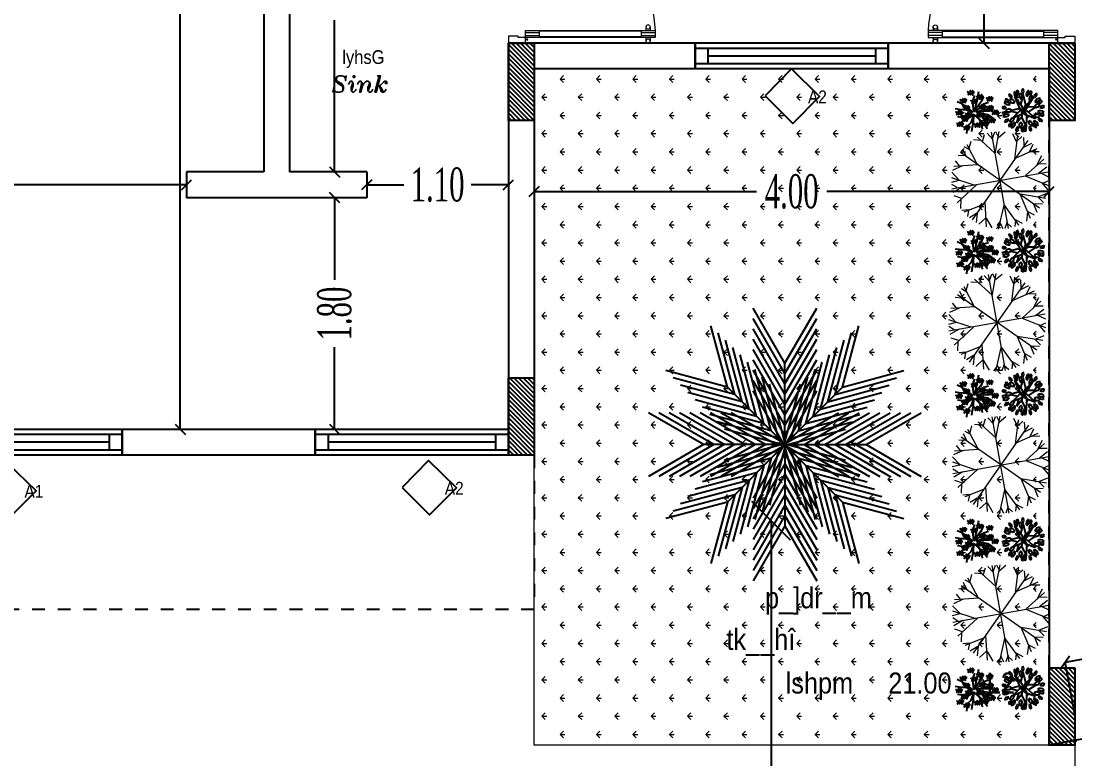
# Model space of a CAD drawing. Header units: metres. Extents: x -434 to 683, y -422 to -228.
# Drawn here: x 52.09 to 60.27, y -299.91 to -294.18 of the extents above; entities that cross this region are included whole.
import ezdxf
from ezdxf.enums import TextEntityAlignment as Align

# ---------------------------------------------------------------- set-up
doc = ezdxf.new("R2010")
doc.units = ezdxf.units.M
doc.header["$MEASUREMENT"] = 0
doc.header["$PDMODE"] = 34
doc.linetypes.add('DD', pattern=[0.2, 0.1, -0.1])
for name, color, linetype in [('Columns', 41, 'Continuous'), ('Dim-inside', 1, 'Continuous'), ('DOOR$WIN', 5, 'Continuous'), ('Hand Rail', 42, 'Continuous'), ('LAWN', 82, 'Continuous'), ('PLANTS', 3, 'Continuous'), ('TEXT', 4, 'Continuous'), ('Text Title', 3, 'Continuous'), ('TREE', 3, 'Continuous'), ('TXT', 1, 'Continuous'), ('Viod', 10, 'Continuous'), ('WALL', 7, 'Continuous')]:
    doc.layers.add(name, color=color, linetype=linetype)
for name, color, linetype, lineweight in [('Dimn Out', 6, 'Continuous', 9), ('door', 114, 'Continuous', 13), ('GREEN', 74, 'Continuous', 13), ('Windows', 5, 'Continuous', 15)]:
    doc.layers.add(name, color=color, linetype=linetype, lineweight=lineweight)
doc.styles.add('ATTR', font='trado.ttf', dxfattribs={"width": 0.8, "height": 0.22})
doc.styles.add('MUTLAQ - TEXT', font='ashraf.shx', dxfattribs={"height": 0.2})
doc.styles.add('NAMES', font='xarb.shx', dxfattribs={"width": 0.9, "height": 0.2})
doc.styles.add('Q', font='italict.shx', dxfattribs={"height": 0.18})
doc.styles.add('UTMAN', font='romantic.ttf', dxfattribs={"width": 0.6})
doc.dimstyles.new('kamal 1', dxfattribs={"dimscale": 0.8, "dimtxt": 0.33, "dimasz": 0.1, "dimexe": 0, "dimexo": 0, "dimgap": 0.09, "dimtad": 0, "dimzin": 0, "dimdsep": 46, "dimtxsty": 'UTMAN', "dimblk": 'OBLIQUE', "dimcen": 0.09, "dimclrd": 252, "dimclre": 8, "dimclrt": 7, "dimadec": 0, "dimazin": 0, "dimtfac": 1, "dimtix": 1, "dimtofl": 0, "dimtmove": 1, "dimatfit": 3, "dimldrblk": 'OBLIQUE', "dimfxl": 1, "dimtolj": 1, "dimtzin": 0, "dimlwd": -1, "dimarcsym": 0})
doc.dimstyles.new('SD-12.5', dxfattribs={"dimtxt": 0.125, "dimasz": 0.125, "dimexe": 0.075, "dimexo": 0.025, "dimgap": 0.01, "dimtad": 1, "dimdec": 3, "dimlfac": 4, "dimzin": 0, "dimdsep": 46, "dimtxsty": 'MUTLAQ - TEXT', "dimblk1": 'OBLIQUE', "dimblk2": 'OBLIQUE', "dimsah": 1, "dimcen": -0.125, "dimdle": 0.075, "dimclrd": 8, "dimclre": 8, "dimclrt": 1, "dimadec": 0, "dimazin": 0, "dimtfac": 1, "dimtdec": 3, "dimtofl": 0, "dimtmove": 2, "dimatfit": 3, "dimldrblk": 'OBLIQUE', "dimfxl": 1, "dimtolj": 1, "dimtzin": 0, "dimarcsym": 0})
doc.dimstyles.new('UTMAN 77', dxfattribs={"dimscale": 0.8, "dimtxt": 0.1, "dimasz": 0.1, "dimexe": 0, "dimexo": 0, "dimgap": 0.09, "dimtad": 0, "dimzin": 0, "dimdsep": 46, "dimtxsty": 'UTMAN', "dimblk": 'OBLIQUE', "dimcen": 0.09, "dimclrd": 252, "dimclre": 8, "dimclrt": 7, "dimadec": 0, "dimazin": 0, "dimtfac": 1, "dimtix": 1, "dimtofl": 0, "dimtmove": 1, "dimatfit": 3, "dimldrblk": 'OBLIQUE', "dimfxl": 0.18, "dimtolj": 1, "dimtzin": 0, "dimlwd": -1, "dimarcsym": 0})

# ---------------------------------------------------------------- blocks, each defined once
blk = doc.blocks.new('eeeqefgf')
at = {"layer": 'TREE', "linetype": 'Continuous', "lineweight": 0}
for p, q in [((1260.779, -83.663), (1260.705, -83.638)), ((1260.814, -83.852), (1260.769, -83.602)), ((1260.776, -83.651), (1260.828, -83.578)), ((1260.897, -83.614), (1260.85, -83.572)), ((1260.976, -83.736), (1260.875, -83.569)), ((1260.899, -83.612), (1260.926, -83.557)), ((1260.978, -83.633), (1260.949, -83.56)), ((1260.976, -83.766), (1261.13, -83.587)), ((1260.983, -83.639), (1261.028, -83.562)), ((1261.074, -83.649), (1261.058, -83.564)), ((1261.079, -83.654), (1261.18, -83.611)), ((1261.14, -83.853), (1261.236, -83.638)), ((1261.221, -83.672), (1261.218, -83.631)), ((1260.654, -83.785), (1260.608, -83.727)), ((1260.682, -83.719), (1260.623, -83.714)), ((1260.648, -83.68), (1261.286, -84.364)), ((1260.717, -83.752), (1260.677, -83.658)), ((1261.212, -83.696), (1261.266, -83.67)), ((1261.262, -83.745), (1261.283, -83.68)), ((1261.265, -83.736), (1261.326, -83.73)), ((1261.317, -83.804), (1261.346, -83.752)), ((1260.595, -83.915), (1260.547, -83.825)), ((1260.65, -83.789), (1260.552, -83.805)), ((1260.797, -83.837), (1260.584, -83.765)), ((1261.142, -83.856), (1261.369, -83.785)), ((1261.301, -83.808), (1261.384, -83.821)), ((1260.574, -83.9), (1260.516, -83.914)), ((1260.706, -84.012), (1260.534, -83.862)), ((1261.203, -84.03), (1261.416, -83.907)), ((1261.351, -83.942), (1261.429, -83.954)), ((1261.36, -83.939), (1261.405, -83.861)), ((1260.56, -84.007), (1260.503, -83.971)), ((1260.576, -84.008), (1260.503, -84.046)), ((1261.43, -84.038), (1260.504, -84.006)), ((1261.199, -84.034), (1261.419, -84.149)), ((1261.357, -84.036), (1261.427, -84.086)), ((1261.36, -84.035), (1261.433, -83.991)), ((1260.562, -84.081), (1260.501, -84.073)), ((1261.351, -84.113), (1261.427, -84.102)), ((1261.355, -84.114), (1261.403, -84.194)), ((1261.134, -84.199), (1261.368, -84.262)), ((1261.135, -84.204), (1261.18, -84.437)), ((1261.296, -84.244), (1261.387, -84.224)), ((1261.31, -84.246), (1261.342, -84.301)), ((1261.161, -84.35), (1261.143, -84.452)), ((1261.222, -84.298), (1261.248, -84.393)), ((1261.234, -84.311), (1261.318, -84.329)), ((1261.035, -84.417), (1261.099, -84.468)), ((1261.165, -84.371), (1261.225, -84.415))]:
    blk.add_line(p, q, dxfattribs=at)
at = {"layer": 'TREE', "color": 87, "linetype": 'Continuous', "lineweight": 0}
for p, q in [((1260.951, -84.485), (1260.983, -83.559)), ((1261.309, -83.703), (1260.625, -84.341)), ((1260.706, -84.012), (1260.51, -84.104)), ((1260.547, -84.09), (1260.521, -84.154)), ((1260.593, -84.218), (1260.533, -84.179)), ((1260.772, -84.201), (1260.545, -84.222)), ((1260.611, -84.216), (1260.585, -84.285)), ((1260.778, -84.195), (1260.68, -84.392)), ((1260.674, -84.293), (1260.598, -84.308)), ((1260.668, -84.299), (1260.648, -84.362)), ((1260.701, -84.347), (1260.656, -84.37)), ((1260.708, -84.341), (1260.728, -84.422)), ((1260.959, -84.267), (1260.843, -84.47)), ((1260.958, -84.279), (1261.07, -84.479)), ((1260.874, -84.411), (1260.799, -84.452)), ((1260.871, -84.42), (1260.883, -84.484)), ((1260.951, -84.43), (1260.903, -84.485)), ((1260.955, -84.406), (1260.997, -84.488)), ((1261.028, -84.409), (1261.012, -84.488))]:
    blk.add_line(p, q, dxfattribs=at)
at = {"layer": 'TREE', "linetype": 'Continuous', "lineweight": 0, "style": 'ATTR', "width": 0.8, "flags": 9}
blk.add_attdef('ESTCODE', (1260.967, -84.022), '', height=0.00546, rotation=222.9782, dxfattribs=at)
blk = doc.blocks.new('SHRB7')
at = {"color": 84}
for centre, radius, start, end in [((-0.387, 0.224), 0.0753, 2.8639, 98.5782), ((-0.312, 0.316), 0.0887, 191.7015, 269.7406), ((-0.18, 0.361), 0.108, 170.709, 259.1064), ((-0.327, 0.258), 0.127, 358.6571, 71.1583), ((-0.17, 0.399), 0.0681, 163.4613, 255.4329), ((-0.24, 0.359), 0.059, 333.3115, 85.5828), ((-0.068, 0.331), 0.0926, 160.5035, 255.3285), ((-0.166, 0.279), 0.0835, 333.2488, 82.5832), ((-0.028, 0.435), 0.0887, 151.7015, 229.7406), ((-0.145, 0.412), 0.0753, 322.8639, 58.5782), ((0.102, 0.384), 0.108, 130.709, 219.1064), ((-0.077, 0.4), 0.127, 318.6571, 31.1583), ((0.133, 0.407), 0.0681, 123.4613, 215.4329), ((0.168, 0.289), 0.0926, 120.5035, 215.3285), ((0.054, 0.421), 0.059, 293.3115, 45.5828), ((0.059, 0.312), 0.0835, 293.2488, 42.5832), ((0.265, 0.343), 0.0887, 111.7015, 189.7406), ((0.161, 0.401), 0.0753, 282.8639, 18.5782), ((0.333, 0.22), 0.108, 90.709, 179.1064), ((0.206, 0.348), 0.127, 278.6571, 351.1583), ((0.371, 0.218), 0.0681, 83.4613, 175.4329), ((0.32, 0.28), 0.059, 253.3115, 5.5828), ((-0.428, -0.011), 0.127, 38.6571, 111.1583), ((-0.381, 0.163), 0.108, 210.709, 299.1064), ((-0.426, 0.122), 0.059, 13.3115, 125.5828), ((-0.398, 0.197), 0.0681, 203.4613, 295.4329), ((-0.317, 0.108), 0.0835, 13.2488, 122.5832), ((-0.276, 0.211), 0.0926, 200.5035, 295.3285), ((0.322, 0.105), 0.0926, 80.5035, 175.3285), ((0.254, 0.193), 0.0835, 253.2488, 2.5832), ((0.404, -0.053), 0.108, 50.709, 139.1064), ((0.389, 0.126), 0.127, 238.6571, 311.1583), ((0.431, 0.084), 0.0887, 71.7015, 149.7406), ((0.389, 0.196), 0.0753, 242.8639, 338.5782), ((-0.452, -0.076), 0.0753, 42.8639, 138.5782), ((-0.453, 0.043), 0.0887, 231.7015, 309.7406), ((-0.416, -0.179), 0.059, 53.3115, 165.5828), ((-0.442, -0.103), 0.0681, 243.4613, 335.4329), ((-0.332, -0.282), 0.127, 78.6571, 151.1583), ((-0.407, -0.118), 0.108, 250.709, 339.1064), ((-0.324, -0.119), 0.0835, 53.2488, 162.5832), ((-0.358, -0.014), 0.0926, 240.5035, 335.3285), ((-0.182, -0.298), 0.0835, 93.2488, 202.5832), ((-0.276, -0.239), 0.0926, 280.5035, 15.3285), ((0.242, -0.235), 0.0835, 173.2488, 282.5832), ((0.167, -0.318), 0.0926, 0.5035, 95.3285), ((0.321, -0.134), 0.0926, 40.5035, 135.3285), ((0.326, -0.024), 0.0835, 213.2488, 322.5832), ((0.283, -0.308), 0.108, 10.709, 99.1064), ((0.386, -0.161), 0.127, 198.6571, 271.1583), ((0.392, -0.221), 0.0887, 31.7015, 109.7406), ((0.431, -0.108), 0.0753, 202.8639, 298.5782), ((0.432, -0.08), 0.0681, 43.4613, 135.4329), ((0.432, 0.001), 0.059, 213.3115, 325.5828), ((-0.386, -0.257), 0.0887, 271.7015, 349.7406), ((-0.308, -0.347), 0.0753, 82.8639, 178.5782), ((-0.214, -0.403), 0.059, 93.3115, 205.5828), ((-0.284, -0.362), 0.0681, 283.4613, 15.4329), ((-0.084, -0.427), 0.127, 118.6571, 191.1583), ((-0.247, -0.351), 0.108, 290.709, 19.1064), ((-0.024, -0.462), 0.0753, 122.8639, 218.5782), ((-0.142, -0.443), 0.0887, 311.7015, 29.7406), ((0.041, -0.344), 0.0835, 133.2488, 242.5832), ((-0.069, -0.359), 0.0926, 320.5035, 55.3285), ((0.084, -0.445), 0.059, 133.3115, 245.5828), ((0.004, -0.458), 0.0681, 323.4613, 55.4329), ((0.2, -0.38), 0.127, 158.6571, 231.1583), ((0.026, -0.426), 0.108, 330.709, 59.1064), ((0.268, -0.368), 0.0753, 162.8639, 258.5782), ((0.165, -0.429), 0.0887, 351.7015, 69.7406), ((0.287, -0.347), 0.0681, 3.4613, 95.4329), ((0.339, -0.286), 0.059, 173.3115, 285.5828)]:
    blk.add_arc(centre, radius, start, end, dxfattribs=at)
blk = doc.blocks.new('Pl-11')
at = {"color": 2}
for p, q in [((-0.36, 0.276), (-0.094, 0.031)), ((-0.083, 0.103), (-0.36, 0.276)), ((0.026, 0.147), (-0.103, 0.342)), ((-0.103, 0.342), (-0.101, 0.114)), ((0.2, 0.328), (-0.004, 0.096)), ((0.114, 0.104), (0.2, 0.328)), ((-0.16, 0.071), (-0.426, 0)), ((-0.118, 0.052), (-0.16, 0.071)), ((-0.094, 0.031), (0, 0)), ((-0.039, 0.046), (-0.089, 0.121)), ((-0.089, 0.121), (-0.061, 0.036)), ((-0.054, 0.085), (-0.072, 0.096)), ((-0.061, 0.036), (0, 0)), ((0, 0), (-0.054, 0.085)), ((0, 0), (-0.039, 0.046)), ((-0.004, 0.096), (0, 0)), ((0.018, 0.049), (0, 0)), ((0.029, 0.006), (0, 0)), ((0.168, 0.136), (0.018, 0.049)), ((0.023, 0.126), (0.026, 0.147)), ((0.051, -0.042), (0.029, 0.006)), ((0.03, 0.004), (0.051, 0.007)), ((0.051, 0.007), (0.168, 0.136)), ((0.418, 0.087), (0.142, 0.103)), ((0.171, -0.037), (0.418, 0.087)), ((-0.426, 0), (-0.172, -0.069)), ((-0.099, -0.01), (-0.364, -0.225)), ((-0.364, -0.225), (-0.053, -0.082)), ((0, 0), (-0.099, -0.01)), ((0, 0), (-0.053, -0.126)), ((-0.053, -0.082), (0, 0)), ((-0.053, -0.126), (0, -0.339)), ((0, 0), (-0.004, -0.083)), ((-0.004, -0.083), (0.179, -0.264)), ((0, 0), (0.001, -0.029)), ((0, -0.339), (0.05, -0.137)), ((0.001, -0.029), (0.051, -0.042)), ((0.137, -0.025), (0.035, -0.006)), ((0.078, -0.026), (0.038, -0.013)), ((0.179, -0.264), (0.078, -0.026)), ((0.113, -0.109), (0.311, -0.172)), ((0.311, -0.172), (0.137, -0.025)), ((0.146, -0.032), (0.171, -0.037))]:
    blk.add_line(p, q, dxfattribs=at)
at = {"xscale": 1.135497979571113, "yscale": 1.135497979571113, "zscale": 1.135497979571113}
blk.add_blockref('SHRB7', (0, 0.022), dxfattribs=at)
blk = doc.blocks.new('FG', base_point=(0.7, 1))
at = {"color": 101}
for centre, radius in [((0.584, 1.058), 0.00797), ((0.587, 0.923), 0.00938), ((0.605, 1.034), 0.0101), ((0.645, 1.203), 0.00787), ((0.655, 0.853), 0.0108), ((0.655, 0.883), 0.00997), ((0.67, 1.124), 0.0094), ((0.682, 1.162), 0.00888), ((0.684, 0.859), 0.0095), ((0.715, 1.134), 0.00888), ((0.738, 0.906), 0.0125), ((0.78, 1.053), 0.00938), ((0.786, 1.168), 0.00794), ((0.798, 0.917), 0.00956)]:
    blk.add_circle(centre, radius, dxfattribs=at)
at = {"color": 61}
blk.add_circle((0.659, 1.007), 0.0135, dxfattribs=at)
at = {"color": 130}
blk.add_circle((0.666, 0.976), 0.0135, dxfattribs=at)
at = {"color": 220}
blk.add_circle((0.676, 1.034), 0.0135, dxfattribs=at)
at = {"color": 2}
for centre, radius in [((0.7, 1), 0.025), ((0.707, 1.041), 0.0135)]:
    blk.add_circle(centre, radius, dxfattribs=at)
at = {"color": 41}
blk.add_circle((0.693, 0.959), 0.0135, dxfattribs=at)
at = {"color": 11}
blk.add_circle((0.724, 0.966), 0.0135, dxfattribs=at)
at = {"color": 33}
blk.add_circle((0.734, 1.024), 0.0135, dxfattribs=at)
at = {"color": 22}
blk.add_circle((0.741, 0.993), 0.0135, dxfattribs=at)
blk = doc.blocks.new('A$C6EF157F1')
for p, q in [((0.218, 0.459), (0.213, 0.506)), ((0.159, 0.416), (0.13, 0.485)), ((0.18, 0.408), (0.13, 0.438)), ((0.196, 0.365), (0.159, 0.416)), ((0.221, 0.356), (0.18, 0.408)), ((0.227, 0.374), (0.218, 0.459)), ((0.253, 0.303), (0.227, 0.374)), ((0.296, 0.358), (0.312, 0.423)), ((0.312, 0.423), (0.304, 0.48)), ((0.33, 0.365), (0.36, 0.426)), ((0.36, 0.426), (0.386, 0.459)), ((0.417, 0.365), (0.503, 0.374)), ((0.109, 0.295), (0.055, 0.275)), ((0.178, 0.265), (0.073, 0.239)), ((0.176, 0.295), (0.109, 0.295)), ((0.233, 0.275), (0.162, 0.23)), ((0.239, 0.289), (0.176, 0.295)), ((0.252, 0.278), (0.178, 0.265)), ((0.241, 0.261), (0.195, 0.216)), ((0.253, 0.295), (0.196, 0.365)), ((0.25, 0.259), (0.213, 0.154)), ((0.256, 0.303), (0.221, 0.356)), ((0.246, 0.254), (0.237, 0.171)), ((0.256, 0.254), (0.265, 0.191)), ((0.268, 0.253), (0.293, 0.162)), ((0.272, 0.284), (0.375, 0.324)), ((0.277, 0.298), (0.296, 0.358)), ((0.277, 0.259), (0.332, 0.226)), ((0.282, 0.29), (0.378, 0.297)), ((0.286, 0.294), (0.33, 0.365)), ((0.29, 0.276), (0.36, 0.192)), ((0.375, 0.324), (0.417, 0.365)), ((0.378, 0.297), (0.452, 0.312)), ((0.452, 0.312), (0.48, 0.314)), ((0.073, 0.239), (0.008, 0.227)), ((0.109, 0.188), (0.071, 0.17)), ((0.162, 0.23), (0.109, 0.188)), ((0.153, 0.17), (0.135, 0.115)), ((0.195, 0.221), (0.153, 0.17)), ((0.213, 0.154), (0.215, 0.075)), ((0.237, 0.171), (0.237, 0.103)), ((0.265, 0.191), (0.279, 0.126)), ((0.279, 0.126), (0.31, 0.078)), ((0.293, 0.162), (0.304, 0.104)), ((0.332, 0.226), (0.391, 0.197)), ((0.36, 0.192), (0.441, 0.126)), ((0.391, 0.197), (0.449, 0.191)), ((0.215, 0.075), (0.213, 0.058)), ((0.237, 0.103), (0.227, 0.062)), ((0.304, 0.104), (0.324, 0.05))]:
    blk.add_line(p, q)
at = {"xscale": 0.2, "yscale": 0.2, "zscale": 0.2}
for p in [(0.261, 0.455), (0.118, 0.406), (0.202, 0.369), (0.281, 0.344), (0.335, 0.386), (0.395, 0.444), (0.434, 0.365), (0.025, 0.318), (0.079, 0.209), (0.128, 0.278), (0.404, 0.237), (0.097, 0.096), (0.19, 0.182), (0.201, 0.092), (0.287, 0.195), (0.33, 0.141), (0.386, 0.145), (0.255, 0.032), (0.352, 0.069)]:
    blk.add_blockref('FG', p, dxfattribs=at)
blk = doc.blocks.new('door-1m-wall-15')
at = {"layer": 'door', "color": 211}
for p, q in [((-0.1147, 1.0031), (-0.0924, 1.0031)), ((-0.1142, 0.973), (-0.0924, 0.973)), ((-0.0362, 1.0031), (-0.0139, 1.0031)), ((-0.0362, 0.973), (-0.0139, 0.973)), ((-0.0851, 0.9379), (-0.0851, 0.2204)), ((-0.0451, 0.9379), (-0.0451, 0.2204)), ((-0.0401, 0.2204), (-0.0902, 0.2204)), ((-0.0751, 0.1202), (-0.0751, 0.2204)), ((-0.0551, 0.1202), (-0.0551, 0.2204))]:
    blk.add_line(p, q, dxfattribs=at)
at = {"layer": 'door'}
for p, q in [((-0.0902, 1.0381), (-0.0401, 1.0381)), ((-0.0902, 0.1202), (-0.0902, 1.0381)), ((-0.0751, 0.9379), (-0.0751, 1.0381)), ((-0.0551, 0.9379), (-0.0551, 1.0381)), ((-0.0401, 1.0381), (-0.0401, 0.1202)), ((-0.0902, 0.9379), (-0.0401, 0.9379)), ((-1.0017, 0.01), (-1.0017, 0.1202)), ((-1.0017, 0.1202), (-0.9616, 0.1202)), ((-0.9616, 0.1152), (-0.9616, 0.0701)), ((-0.0401, 0.1202), (-0.0902, 0.1202)), ((0, 0.1202), (-0.0401, 0.1202)), ((-0.0401, 0.1202), (-0.0401, 0.0701)), ((0, 0), (0, 0.1202)), ((-1.0017, 0), (-1.0017, 0.01)), ((-0.9516, 0), (-1.0017, 0)), ((-0.9616, 0.0701), (-0.9516, 0.0701)), ((-0.9516, 0.0701), (-0.9516, 0)), ((-0.0401, 0.0701), (-0.0501, 0.0701)), ((-0.0501, 0.0701), (-0.0501, 0)), ((-0.0501, 0), (0, 0))]:
    blk.add_line(p, q, dxfattribs=at)
at = {"layer": 'door', "extrusion": (0, 0, -1)}
for centre, major_axis, ratio, start_param, end_param in [((-0.0401, 0.1179), (-0.8575, 0.3376), 0.999989, -0.380468, 1.141397), ((-0.0264, 0.1325), (-0.00347, 0.00347), 1, 4.712389, 10.995574)]:
    blk.add_ellipse(centre, major_axis=major_axis, ratio=ratio, start_param=start_param, end_param=end_param, dxfattribs=at)
at = {"layer": 'door', "color": 211, "extrusion": (0, 0, -1)}
for centre, major_axis, start_param, end_param in [((-0.1147, 0.988), (0.0106, 0.0106), 3.141593, 9.424778), ((-0.0139, 0.988), (-0.0106, 0.0106), 4.712389, 10.995574)]:
    blk.add_ellipse(centre, major_axis=major_axis, ratio=1, start_param=start_param, end_param=end_param, dxfattribs=at)
blk = doc.blocks.new('_OBLIQUE')
at = {"color": 0, "linetype": 'ByBlock'}
blk.add_line((-0.5, -0.5), (0.5, 0.5), dxfattribs=at)
blk = doc.blocks.new('*D172')
at = {"layer": 'DEFPOINTS', "color": 0, "transparency": 16777216}
for p in [(69.1238, -297.9088), (60.1987, -299.1576), (60.2738, -299.5603)]:
    blk.add_point(p, dxfattribs=at)
at = {"layer": 'Dim-inside', "color": 252, "transparency": 16777216}
for p, q in [((69.0487, -297.5061), (64.8897, -298.2822)), ((60.1987, -299.1576), (64.3577, -298.3815))]:
    blk.add_line(p, q, dxfattribs=at)
at = {"layer": 'Dim-inside', "color": 8, "lineweight": -2, "transparency": 16777216}
for p, q in [((69.1238, -297.9088), (69.0487, -297.5061)), ((60.2738, -299.5603), (60.1987, -299.1576))]:
    blk.add_line(p, q, dxfattribs=at)
at = {"layer": 'Dim-inside', "color": 252, "transparency": 16777216, "xscale": 0.08000000000000002, "yscale": 0.08000000000000002, "zscale": 0.08000000000000002}
for p, rotation in [((69.0487, -297.5061), 10.57025614467541), ((60.1987, -299.1576), 190.5702561446754)]:
    blk.add_blockref('_OBLIQUE', p, dxfattribs=dict(at, rotation=rotation))
at = {"layer": 'Dim-inside', "color": 7, "transparency": 16777216, "insert": (64.6237, -298.3318), "char_height": 0.264, "attachment_point": 5, "rotation": 10.57026, "style": 'UTMAN'}
blk.add_mtext('\\A1;9.00', dxfattribs=at)
blk = doc.blocks.new('*D77')
at = {"layer": 'DEFPOINTS', "color": 0, "transparency": 16777216}
for p in [(59.5683, -289.5485), (59.5683, -294.3485), (59.5683, -294.3485)]:
    blk.add_point(p, dxfattribs=at)
at = {"layer": 'Dim-inside', "color": 252, "transparency": 16777216}
for p, q in [((59.5683, -289.5485), (59.5683, -291.6758)), ((59.5683, -294.3485), (59.5683, -292.2212))]:
    blk.add_line(p, q, dxfattribs=at)
at = {"layer": 'Dim-inside', "color": 252, "transparency": 16777216, "xscale": 0.08000000000000002, "yscale": 0.08000000000000002, "zscale": 0.08000000000000002}
for p, rotation in [((59.5683, -289.5485), 90), ((59.5683, -294.3485), 270)]:
    blk.add_blockref('_OBLIQUE', p, dxfattribs=dict(at, rotation=rotation))
at = {"layer": 'Dim-inside', "color": 7, "transparency": 16777216, "insert": (59.5683, -291.9485), "char_height": 0.264, "attachment_point": 5, "rotation": 90, "style": 'UTMAN'}
blk.add_mtext('\\A1;4.80', dxfattribs=at)
blk = doc.blocks.new('*D81')
at = {"layer": 'DEFPOINTS', "color": 0, "transparency": 16777216}
for p in [(54.5238, -292.4485), (54.5238, -295.3485), (54.5238, -295.3485)]:
    blk.add_point(p, dxfattribs=at)
at = {"layer": 'Dim-inside', "color": 252, "transparency": 16777216}
for p, q in [((54.5238, -292.4485), (54.5238, -293.6278)), ((54.5238, -295.3485), (54.5238, -294.1692))]:
    blk.add_line(p, q, dxfattribs=at)
at = {"layer": 'Dim-inside', "color": 252, "transparency": 16777216, "xscale": 0.08000000000000002, "yscale": 0.08000000000000002, "zscale": 0.08000000000000002}
for p, rotation in [((54.5238, -292.4485), 90), ((54.5238, -295.3485), 270)]:
    blk.add_blockref('_OBLIQUE', p, dxfattribs=dict(at, rotation=rotation))
at = {"layer": 'Dim-inside', "color": 7, "transparency": 16777216, "insert": (54.5238, -293.8985), "char_height": 0.264, "attachment_point": 5, "rotation": 90, "style": 'UTMAN'}
blk.add_mtext('\\A1;2.90', dxfattribs=at)
blk = doc.blocks.new('*D35')
at = {"layer": 'DEFPOINTS', "color": 0, "transparency": 16777216}
for p in [(54.5238, -295.5485), (54.5238, -297.3485), (54.5238, -297.3485)]:
    blk.add_point(p, dxfattribs=at)
at = {"layer": 'Dim-inside', "color": 252, "transparency": 16777216}
for p, q in [((54.5238, -295.5485), (54.5238, -296.1873)), ((54.5238, -297.3485), (54.5238, -296.7097))]:
    blk.add_line(p, q, dxfattribs=at)
at = {"layer": 'Dim-inside', "color": 252, "transparency": 16777216, "xscale": 0.08000000000000002, "yscale": 0.08000000000000002, "zscale": 0.08000000000000002}
for p, rotation in [((54.5238, -295.5485), 90), ((54.5238, -297.3485), 270)]:
    blk.add_blockref('_OBLIQUE', p, dxfattribs=dict(at, rotation=rotation))
at = {"layer": 'Dim-inside', "color": 7, "transparency": 16777216, "insert": (54.5238, -296.4485), "char_height": 0.264, "attachment_point": 5, "rotation": 90, "style": 'UTMAN'}
blk.add_mtext('\\A1;1.80', dxfattribs=at)
blk = doc.blocks.new('*D82')
at = {"layer": 'DEFPOINTS', "color": 0, "transparency": 16777216}
for p in [(54.7738, -295.4485), (55.8738, -295.4485), (55.8738, -295.4485)]:
    blk.add_point(p, dxfattribs=at)
at = {"layer": 'Dim-inside', "color": 252, "transparency": 16777216}
for p, q in [((54.7738, -295.4485), (55.0626, -295.4485)), ((55.8738, -295.4485), (55.585, -295.4485))]:
    blk.add_line(p, q, dxfattribs=at)
at = {"layer": 'Dim-inside', "color": 252, "transparency": 16777216, "xscale": 0.08000000000000002, "yscale": 0.08000000000000002, "zscale": 0.08000000000000002, "rotation": 180}
blk.add_blockref('_OBLIQUE', (54.7738, -295.4485), dxfattribs=at)
at = {"layer": 'Dim-inside', "color": 252, "transparency": 16777216, "xscale": 0.08000000000000002, "yscale": 0.08000000000000002, "zscale": 0.08000000000000002}
blk.add_blockref('_OBLIQUE', (55.8738, -295.4485), dxfattribs=at)
at = {"layer": 'Dim-inside', "color": 7, "transparency": 16777216, "insert": (55.3238, -295.4485), "char_height": 0.264, "attachment_point": 5, "style": 'UTMAN'}
blk.add_mtext('\\A1;1.10', dxfattribs=at)
blk = doc.blocks.new('*D36')
at = {"layer": 'DEFPOINTS', "color": 0, "transparency": 16777216}
for p in [(53.3526, -289.0795), (53.3254, -297.3485), (53.7527, -297.3485)]:
    blk.add_point(p, dxfattribs=at)
at = {"layer": 'Dim-inside', "color": 8, "lineweight": -2, "transparency": 16777216}
for p, q in [((53.3526, -289.0795), (53.3254, -289.0795)), ((53.7527, -297.3485), (53.3254, -297.3485))]:
    blk.add_line(p, q, dxfattribs=at)
at = {"layer": 'Dim-inside', "color": 252, "transparency": 16777216}
for p, q in [((53.3254, -289.0795), (53.3254, -292.9491)), ((53.3254, -297.3485), (53.3254, -293.4788))]:
    blk.add_line(p, q, dxfattribs=at)
at = {"layer": 'Dim-inside', "color": 252, "transparency": 16777216, "xscale": 0.08000000000000002, "yscale": 0.08000000000000002, "zscale": 0.08000000000000002}
for p, rotation in [((53.3254, -289.0795), 90), ((53.3254, -297.3485), 270)]:
    blk.add_blockref('_OBLIQUE', p, dxfattribs=dict(at, rotation=rotation))
at = {"layer": 'Dim-inside', "color": 7, "transparency": 16777216, "insert": (53.3254, -293.214), "char_height": 0.264, "attachment_point": 5, "rotation": 90, "style": 'UTMAN'}
blk.add_mtext('\\A1;8.27', dxfattribs=at)
blk = doc.blocks.new('*D85')
at = {"layer": 'DEFPOINTS', "color": 0, "transparency": 16777216}
for p in [(49.5738, -295.4485), (49.5738, -295.4485), (53.3738, -295.4485)]:
    blk.add_point(p, dxfattribs=at)
at = {"layer": 'Dim-inside', "color": 252, "transparency": 16777216}
for p, q in [((49.5738, -295.4485), (51.2049, -295.4485)), ((53.3738, -295.4485), (51.7428, -295.4485))]:
    blk.add_line(p, q, dxfattribs=at)
at = {"layer": 'Dim-inside', "color": 252, "transparency": 16777216, "xscale": 0.08000000000000002, "yscale": 0.08000000000000002, "zscale": 0.08000000000000002, "rotation": 180}
blk.add_blockref('_OBLIQUE', (49.5738, -295.4485), dxfattribs=at)
at = {"layer": 'Dim-inside', "color": 252, "transparency": 16777216, "xscale": 0.08000000000000002, "yscale": 0.08000000000000002, "zscale": 0.08000000000000002}
blk.add_blockref('_OBLIQUE', (53.3738, -295.4485), dxfattribs=at)
at = {"layer": 'Dim-inside', "color": 7, "transparency": 16777216, "insert": (51.4738, -295.4485), "char_height": 0.264, "attachment_point": 5, "style": 'UTMAN'}
blk.add_mtext('\\A1;3.80', dxfattribs=at)
blk = doc.blocks.new('*D44')
at = {"layer": 'DEFPOINTS', "color": 0, "ltscale": 50, "transparency": 16777216}
for p in [(60.2738, -299.7637), (60.2738, -301.7942), (60.2822, -301.7942)]:
    blk.add_point(p, dxfattribs=at)
at = {"layer": 'Dimn Out', "color": 252, "ltscale": 50, "transparency": 16777216}
for p, q in [((60.2738, -299.7637), (60.2738, -300.4137)), ((60.2738, -301.7942), (60.2738, -301.1442))]:
    blk.add_line(p, q, dxfattribs=at)
at = {"layer": 'Dimn Out', "color": 8, "lineweight": -2, "ltscale": 50, "transparency": 16777216}
blk.add_line((60.2822, -301.7942), (60.2738, -301.7942), dxfattribs=at)
at = {"layer": 'Dimn Out', "color": 252, "ltscale": 50, "transparency": 16777216, "xscale": 0.024, "yscale": 0.024, "zscale": 0.024}
for p, rotation in [((60.2738, -299.7637), 90), ((60.2738, -301.7942), 270)]:
    blk.add_blockref('_OBLIQUE', p, dxfattribs=dict(at, rotation=rotation))
at = {"layer": 'Dimn Out', "color": 7, "ltscale": 50, "transparency": 16777216, "insert": (60.2738, -300.7789), "char_height": 0.4, "attachment_point": 5, "rotation": 90, "style": 'UTMAN'}
blk.add_mtext('\\A1;2.03', dxfattribs=at)
blk = doc.blocks.new('*D37')
at = {"layer": 'DEFPOINTS', "color": 0, "transparency": 16777216}
for p in [(56.0738, -295.5008), (60.0738, -295.5008), (60.0738, -295.5012)]:
    blk.add_point(p, dxfattribs=at)
at = {"layer": 'Dim-inside', "color": 8, "lineweight": -2, "transparency": 16777216}
for p, q in [((56.0738, -295.5008), (56.0738, -295.5012)), ((60.0738, -295.5008), (60.0738, -295.5012))]:
    blk.add_line(p, q, dxfattribs=at)
at = {"layer": 'Dim-inside', "color": 252, "transparency": 16777216}
for p, q in [((56.0738, -295.5012), (57.8011, -295.5012)), ((60.0738, -295.5012), (58.3465, -295.5012))]:
    blk.add_line(p, q, dxfattribs=at)
at = {"layer": 'Dim-inside', "color": 252, "transparency": 16777216, "xscale": 0.08000000000000002, "yscale": 0.08000000000000002, "zscale": 0.08000000000000002, "rotation": 180}
blk.add_blockref('_OBLIQUE', (56.0738, -295.5012), dxfattribs=at)
at = {"layer": 'Dim-inside', "color": 252, "transparency": 16777216, "xscale": 0.08000000000000002, "yscale": 0.08000000000000002, "zscale": 0.08000000000000002}
blk.add_blockref('_OBLIQUE', (60.0738, -295.5012), dxfattribs=at)
at = {"layer": 'Dim-inside', "color": 7, "transparency": 16777216, "insert": (58.0738, -295.5012), "char_height": 0.264, "attachment_point": 5, "style": 'UTMAN'}
blk.add_mtext('\\A1;4.00', dxfattribs=at)
blk = doc.blocks.new('A$Cb4e63e90')
at = {"layer": 'DOOR$WIN'}
for p, q in [((-0.16, 0), (-0.16, -2)), ((-0.04, 0), (-0.04, -2)), ((0, 0), (0, -2)), ((-0.16, -0.1), (-0.04, -0.1)), ((-0.1, -0.1), (-0.1, -1.9)), ((-0.16, -1.9), (-0.04, -1.9))]:
    blk.add_line(p, q, dxfattribs=at)
blk.add_lwpolyline([(-0.2, 0), (-0.2, -2)], dxfattribs=at)
at = {"layer": 'WALL', "lineweight": 30, "ltscale": 2}
for p, q in [((-0.2, 0), (0, 0)), ((-0.2, -2), (0, -2))]:
    blk.add_line(p, q, dxfattribs=at)
blk = doc.blocks.new('A$C1f1d89b2')
at = {"layer": 'DOOR$WIN'}
for p, q in [((-0.16, 0), (-0.16, -1.5)), ((-0.04, 0), (-0.04, -1.5)), ((0, 0), (0, -1.5)), ((-0.16, -0.1), (-0.04, -0.1)), ((-0.1, -0.1), (-0.1, -1.4)), ((-0.16, -1.4), (-0.04, -1.4))]:
    blk.add_line(p, q, dxfattribs=at)
blk.add_lwpolyline([(-0.2, 0), (-0.2, -1.5)], dxfattribs=at)
at = {"layer": 'WALL', "lineweight": 30, "ltscale": 2}
for p, q in [((-0.2, 0), (0, 0)), ((-0.2, -1.5), (0, -1.5))]:
    blk.add_line(p, q, dxfattribs=at)
blk = doc.blocks.new('g col')
at = {"layer": 'Columns'}
h = blk.add_hatch(dxfattribs=at)
h.set_pattern_fill('ANSI31', color=1, scale=0.2)
h.set_pattern_definition([(45, (-46.67383, 345.15541), (-0.0176776695, 0.0176776695), [])])
h.paths.add_polyline_path([(0, 0), (0.6, 0), (0.6, -0.2), (0, -0.2)])
at = {"layer": 'Columns', "color": 1}
blk.add_lwpolyline([(0, 0), (0.6, 0), (0.6, -0.2), (0, -0.2)], close=True, dxfattribs=at)
blk = doc.blocks.new('g col1')
at = {"layer": 'WALL', "color": 1, "rotation": 270}
for p in [(-18.8023, -7.2), (-14.6023, -7.2), (-18.8023, -9.8), (-14.6023, -12.0526)]:
    blk.add_blockref('g col', p, dxfattribs=at)
blk = doc.blocks.new('A$C440A79EC')
at = {"color": 68}
for p, q in [((3.167, 5.055), (2.429, 6.335)), ((3.167, 5.055), (3.906, 6.335)), ((3.167, 4.815), (2.429, 6.095)), ((3.167, 4.815), (3.906, 6.095)), ((4.502, 4.502), (4.885, 5.929)), ((3.167, 4.575), (2.429, 5.855)), ((3.167, 4.575), (3.906, 5.855)), ((4.333, 4.333), (4.715, 5.76)), ((3.167, 4.335), (2.429, 5.615)), ((3.167, 4.335), (3.906, 5.615)), ((3.993, 3.993), (4.376, 5.42)), ((4.163, 4.163), (4.545, 5.59)), ((3.167, 4.095), (2.429, 5.375)), ((3.167, 4.095), (3.906, 5.375)), ((3.824, 3.824), (4.206, 5.251)), ((3.167, 3.855), (2.429, 5.135)), ((3.167, 3.855), (3.906, 5.135)), ((3.484, 3.484), (3.867, 4.911)), ((3.654, 3.654), (4.036, 5.081)), ((3.167, 3.615), (3.906, 4.895)), ((4.333, 4.333), (5.76, 4.715)), ((4.502, 4.502), (5.929, 4.885)), ((4.163, 4.163), (5.59, 4.545)), ((3.824, 3.824), (5.251, 4.206)), ((3.993, 3.993), (5.42, 4.376)), ((3.654, 3.654), (5.081, 4.036))]:
    blk.add_line(p, q, dxfattribs=at)
at = {"color": 64}
for p, q in [((1.832, 4.502), (1.45, 5.929)), ((2.002, 4.333), (1.62, 5.76)), ((2.172, 4.163), (1.789, 5.59)), ((2.341, 3.993), (1.959, 5.42)), ((2.511, 3.824), (2.129, 5.251)), ((2.681, 3.654), (2.299, 5.081)), ((2.851, 3.484), (2.468, 4.911)), ((3.167, 3.615), (2.429, 4.895)), ((3.167, 3.375), (2.429, 4.655)), ((3.02, 3.315), (2.638, 4.741)), ((3.167, 3.135), (2.429, 4.415)), ((3.19, 3.145), (2.808, 4.572)), ((3.02, 3.315), (1.593, 3.697)), ((2.959, 3.167), (1.68, 3.906)), ((3.199, 3.167), (1.92, 3.906)), ((3.375, 3.167), (4.655, 3.906)), ((3.145, 3.19), (4.572, 2.808)), ((3.167, 3.199), (3.906, 1.92)), ((3.135, 3.167), (4.415, 2.429)), ((3.315, 3.02), (4.741, 2.638)), ((3.375, 3.167), (4.655, 2.429)), ((3.615, 3.167), (4.895, 2.429)), ((3.855, 3.167), (5.135, 2.429)), ((4.095, 3.167), (5.375, 2.429)), ((4.335, 3.167), (5.615, 2.429)), ((4.575, 3.167), (5.855, 2.429)), ((4.815, 3.167), (6.095, 2.429)), ((5.055, 3.167), (6.335, 2.429)), ((3.484, 2.851), (4.911, 2.468)), ((3.654, 2.681), (5.081, 2.299)), ((3.824, 2.511), (5.251, 2.129)), ((3.993, 2.341), (5.42, 1.959)), ((4.163, 2.172), (5.59, 1.789)), ((4.333, 2.002), (5.76, 1.62)), ((4.502, 1.832), (5.929, 1.45))]:
    blk.add_line(p, q, dxfattribs=at)
at = {"color": 32}
for q in [(3.167, 5.055), (1.832, 4.502), (4.502, 4.502), (1.279, 3.167), (1.832, 1.832), (4.502, 1.832), (3.167, 1.279), (5.055, 3.167)]:
    blk.add_line((3.167, 3.167), q, dxfattribs=at)
at = {"color": 62}
for p, q in [((1.832, 4.502), (0.405, 4.885)), ((2.002, 4.333), (0.575, 4.715)), ((2.172, 4.163), (0.745, 4.545)), ((2.341, 3.993), (0.915, 4.376)), ((2.511, 3.824), (1.084, 4.206)), ((2.681, 3.654), (1.254, 4.036)), ((1.279, 3.167), (0, 3.906)), ((1.519, 3.167), (0.24, 3.906)), ((1.759, 3.167), (0.48, 3.906)), ((1.999, 3.167), (0.72, 3.906)), ((2.239, 3.167), (0.96, 3.906)), ((2.479, 3.167), (1.2, 3.906)), ((2.851, 3.484), (1.424, 3.867)), ((2.719, 3.167), (1.44, 3.906)), ((3.19, 3.145), (1.763, 3.527)), ((3.19, 3.19), (1.763, 2.808)), ((3.167, 3.199), (2.429, 1.92)), ((3.19, 3.19), (2.808, 1.763)), ((3.145, 3.19), (3.527, 1.763)), ((2.479, 3.167), (1.2, 2.429)), ((2.719, 3.167), (1.44, 2.429)), ((3.02, 3.02), (1.593, 2.638)), ((2.959, 3.167), (1.68, 2.429)), ((3.199, 3.167), (1.92, 2.429)), ((3.167, 2.959), (2.429, 1.68)), ((3.02, 3.02), (2.638, 1.593)), ((3.167, 2.959), (3.906, 1.68)), ((3.315, 3.02), (3.697, 1.593)), ((2.851, 2.851), (1.424, 2.468)), ((3.167, 2.719), (2.429, 1.44)), ((2.851, 2.851), (2.468, 1.424)), ((3.167, 2.719), (3.906, 1.44)), ((3.484, 2.851), (3.867, 1.424)), ((2.681, 2.681), (1.254, 2.299)), ((3.167, 2.479), (2.429, 1.2)), ((3.167, 2.479), (3.906, 1.2)), ((3.654, 2.681), (4.036, 1.254)), ((3.824, 2.511), (4.206, 1.084)), ((3.167, 2.239), (3.906, 0.96)), ((3.993, 2.341), (4.376, 0.915)), ((3.167, 1.999), (3.906, 0.72)), ((4.163, 2.172), (4.545, 0.745)), ((4.333, 2.002), (4.715, 0.575)), ((4.502, 1.832), (4.885, 0.405))]:
    blk.add_line(p, q, dxfattribs=at)
at = {"color": 66}
for p, q in [((3.167, 3.375), (3.906, 4.655)), ((3.315, 3.315), (3.697, 4.741)), ((3.145, 3.145), (3.527, 4.572)), ((3.167, 3.135), (3.906, 4.415)), ((3.135, 3.167), (4.415, 3.906)), ((3.315, 3.315), (4.741, 3.697)), ((3.484, 3.484), (4.911, 3.867)), ((3.615, 3.167), (4.895, 3.906)), ((3.855, 3.167), (5.135, 3.906)), ((4.095, 3.167), (5.375, 3.906)), ((4.335, 3.167), (5.615, 3.906)), ((4.575, 3.167), (5.855, 3.906)), ((4.815, 3.167), (6.095, 3.906)), ((5.055, 3.167), (6.335, 3.906)), ((3.145, 3.145), (4.572, 3.527))]:
    blk.add_line(p, q, dxfattribs=at)
at = {"color": 60}
for p, q in [((1.279, 3.167), (0, 2.429)), ((1.519, 3.167), (0.24, 2.429)), ((1.759, 3.167), (0.48, 2.429)), ((1.999, 3.167), (0.72, 2.429)), ((2.239, 3.167), (0.96, 2.429)), ((2.511, 2.511), (1.084, 2.129)), ((2.511, 2.511), (2.129, 1.084)), ((2.681, 2.681), (2.299, 1.254)), ((2.341, 2.341), (0.915, 1.959)), ((2.341, 2.341), (1.959, 0.915)), ((3.167, 2.239), (2.429, 0.96)), ((2.002, 2.002), (0.575, 1.62)), ((2.172, 2.172), (0.745, 1.789)), ((2.002, 2.002), (1.62, 0.575)), ((2.172, 2.172), (1.789, 0.745)), ((3.167, 1.999), (2.429, 0.72)), ((1.832, 1.832), (0.405, 1.45)), ((1.832, 1.832), (1.45, 0.405)), ((3.167, 1.759), (2.429, 0.48)), ((3.167, 1.759), (3.906, 0.48)), ((3.167, 1.519), (2.429, 0.24)), ((3.167, 1.519), (3.906, 0.24)), ((3.167, 1.279), (2.429, 0)), ((3.167, 1.279), (3.906, 0))]:
    blk.add_line(p, q, dxfattribs=at)
blk = doc.blocks.new('A$C53706804')
at = {"layer": 'PLANTS', "xscale": 0.6397866394092863, "yscale": 0.6397866394092863, "zscale": 0.6397866394092863}
blk.add_blockref('A$C440A79EC', (1.294, 1.281), dxfattribs=at)
blk = doc.blocks.new('*D167')
at = {"layer": 'DEFPOINTS', "color": 0, "ltscale": 50, "transparency": 16777216}
for p in [(76.0983, -298.871), (76.2708, -299.8045), (46.596, -304.3236)]:
    blk.add_point(p, dxfattribs=at)
at = {"layer": 'Dimn Out', "color": 8, "lineweight": -2, "ltscale": 50, "transparency": 16777216}
for p, q in [((76.0983, -298.871), (76.2708, -299.8045)), ((46.596, -304.3236), (46.7685, -305.2571))]:
    blk.add_line(p, q, dxfattribs=at)
at = {"layer": 'Dimn Out', "color": 252, "ltscale": 50, "transparency": 16777216}
for p, q in [((76.2708, -299.8045), (61.9712, -302.4473)), ((46.7685, -305.2571), (61.0681, -302.6142))]:
    blk.add_line(p, q, dxfattribs=at)
at = {"layer": 'Dimn Out', "color": 252, "ltscale": 50, "transparency": 16777216, "xscale": 0.024, "yscale": 0.024, "zscale": 0.024}
for p, rotation in [((76.2708, -299.8045), 10.47130928319379), ((46.7685, -305.2571), 190.4713092831938)]:
    blk.add_blockref('_OBLIQUE', p, dxfattribs=dict(at, rotation=rotation))
at = {"layer": 'Dimn Out', "color": 7, "ltscale": 50, "transparency": 16777216, "insert": (61.5196, -302.5308), "char_height": 0.4, "attachment_point": 5, "rotation": 10.47131, "style": 'UTMAN'}
blk.add_mtext('\\A1;30.00', dxfattribs=at)

msp = doc.modelspace()

# ---------------------------------------------------------------- hatches: boundary and pattern name
at = {"layer": 'GREEN'}
h = msp.add_hatch(dxfattribs=at)
h.set_pattern_fill('GRASS', color=82, scale=0.2, angle=-90)
h.set_pattern_definition([(360, (1464.97322, 1758.10433), (0.141421356, 0.141421356), [0.0375, -0.245342713]), (315, (1464.97322, 1758.10433), (0.141421356, 0.141421356), [0.0375, -0.1625]), (45, (1464.97322, 1758.10433), (-0.141421356, 0.141421356), [0.0375, -0.1625])])
h.paths.add_polyline_path([(59.9738, -294.5485), (59.9738, -299.8011), (56.0738, -299.8011), (56.0738, -294.5485)])

# ---------------------------------------------------------------- linework, layer by layer
at = {"layer": 'GREEN', "color": 82}
msp.add_lwpolyline([(60.0738, -299.8011), (56.0738, -299.8011), (56.0738, -297.5485)], dxfattribs=at)
at = {"layer": 'Text Title'}
for points in [[(57.8685, -294.7579), (58.0819, -294.9714), (58.2913, -294.762), (58.0728, -294.5485)], [(55.0476, -297.7985), (55.2611, -298.0119), (55.4705, -297.8026), (55.252, -297.5891)], [(51.7827, -297.8222), (51.9962, -298.0357), (52.2056, -297.8264), (51.9871, -297.6129)]]:
    msp.add_lwpolyline(points, close=True, dxfattribs=at)
at = {"layer": 'Viod', "linetype": 'DD'}
msp.add_lwpolyline([(72.3808, -287.1485), (72.3808, -287.1485), (72.6587, -293.0266), (73.6626, -297.2653), (60.0738, -299.8011), (60.0738, -294.5485), (56.0738, -294.5485), (56.0738, -298.7485), (50.6738, -298.7485), (50.6738, -297.5485), (46.9771, -297.5485), (46.9771, -287.15), (54.1738, -287.147), (54.1738, -289.3485), (57.3738, -289.3485), (57.3707, -287.1455), (72.3767, -287.1514)], dxfattribs=at)
at = {"layer": 'WALL', "color": 0}
for p, q in [((53.9738, -289.3485), (53.9738, -295.3485)), ((54.1738, -292.4485), (54.1738, -295.3485)), ((55.8738, -294.3485), (55.8738, -297.3485)), ((56.0738, -294.5485), (56.0738, -297.5485)), ((60.0738, -294.5485), (60.0738, -299.8011)), ((60.6693, -299.6899), (60.0738, -299.8011))]:
    msp.add_line(p, q, dxfattribs=at)
at = {"layer": 'WALL'}
for p, q in [((57.3238, -294.3485), (55.8738, -294.3485)), ((57.3238, -294.3485), (57.3238, -294.5485)), ((60.2738, -294.3485), (58.8238, -294.3485)), ((58.8238, -294.3485), (58.8238, -294.5485)), ((57.3238, -294.5485), (56.0738, -294.5485)), ((60.0738, -294.5485), (58.8238, -294.5485)), ((53.9738, -295.3485), (53.3738, -295.3485)), ((53.3738, -295.3485), (53.3738, -295.5485)), ((54.7738, -295.3485), (54.1738, -295.3485)), ((54.7738, -295.3485), (54.7738, -295.5485)), ((53.9738, -295.5485), (53.3738, -295.5485)), ((54.7738, -295.5485), (53.9738, -295.5485)), ((54.3738, -297.3485), (52.8738, -297.3485)), ((52.8738, -297.3485), (52.8738, -297.5485)), ((54.3738, -297.3485), (54.3738, -297.5485)), ((55.8738, -297.3485), (55.8738, -297.5485)), ((53.9738, -297.5485), (52.8738, -297.5485)), ((54.3738, -297.5485), (53.9738, -297.5485)), ((56.0738, -297.5485), (55.8738, -297.5485))]:
    msp.add_line(p, q, dxfattribs=at)

# ---------------------------------------------------------------- block references
at = {"layer": 'door', "yscale": 1.098145333039697, "zscale": 1.098145333039697}
for p, xscale, rotation in [((55.8738, -294.3485), 1.098145333039697, 270), ((60.2738, -294.3485), -1.098145333039697, 90)]:
    msp.add_blockref('door-1m-wall-15', p, dxfattribs=dict(at, xscale=xscale, rotation=rotation))
at = {"layer": 'LAWN', "color": 30, "true_color": 0xf26722, "xscale": 0.5226594473207523, "yscale": 0.5226594473207523, "zscale": 0.5226594473207523, "rotation": 270}
msp.add_blockref('A$C53706804', (56.2925, -295.7308), dxfattribs=at)
at = {"layer": 'TREE'}
for name, p, xscale, yscale, zscale, rotation in [('A$C6EF157F1', (59.6789, -294.7179), -0.6612894249768867, 0.6612894249768867, 0.6612894249768867, 90), ('Pl-11', (59.8708, -294.8745), 0.2982522165587644, 0.2982522165587644, 0.2982522165587644, 270), ('eeeqefgf', (-798.5943, 265.0866), -0.8111429642080256, 0.8111429642080253, 0.8111429642080253, 143.0414992683055), ('Pl-11', (59.8708, -295.9626), 0.2982522165587644, 0.2982522165587644, 0.2982522165587644, 270), ('A$C6EF157F1', (59.6789, -295.8061), -0.6612894249768867, 0.6612894249768867, 0.6612894249768867, 90), ('eeeqefgf', (-798.6172, 263.9818), -0.8111429642080256, 0.8111429642080253, 0.8111429642080253, 143.0414992683055), ('A$C6EF157F1', (59.6789, -296.9193), -0.6612894249768867, 0.6612894249768867, 0.6612894249768867, 90), ('Pl-11', (59.8708, -297.0759), 0.2982522165587644, 0.2982522165587644, 0.2982522165587644, 270), ('eeeqefgf', (-798.588, 262.8754), -0.8111429642080256, 0.8111429642080253, 0.8111429642080253, 143.0414992683055), ('A$C6EF157F1', (59.6789, -298.0504), -0.6612894249768867, 0.6612894249768867, 0.6612894249768867, 90), ('Pl-11', (59.8708, -298.207), 0.2982522165587644, 0.2982522165587644, 0.2982522165587644, 270), ('eeeqefgf', (-798.588, 261.7203), -0.8111429642080256, 0.8111429642080253, 0.8111429642080253, 143.0414992683055), ('A$C6EF157F1', (59.6789, -299.2055), -0.6612894249768867, 0.6612894249768867, 0.6612894249768867, 90), ('Pl-11', (59.8708, -299.3621), 0.2982522165587644, 0.2982522165587644, 0.2982522165587644, 270)]:
    msp.add_blockref(name, p, dxfattribs=dict(at, xscale=xscale, yscale=yscale, zscale=zscale, rotation=rotation))
at = {"layer": 'WALL', "color": 1}
msp.add_blockref('g col1', (74.8761, -287.1485), dxfattribs=at)
at = {"layer": 'Windows', "rotation": 270}
for name, p in [('A$C1f1d89b2', (58.8238, -294.5485)), ('A$Cb4e63e90', (52.8738, -297.5485)), ('A$C1f1d89b2', (55.8738, -297.5485))]:
    msp.add_blockref(name, p, dxfattribs=at)

# ---------------------------------------------------------------- texts
at = {"layer": 'TEXT', "color": 6, "style": 'NAMES', "width": 0.9}
for s, height, p in [('p_]dr__m', 0.16324, (57.8671, -298.738)), ('tk__hî', 0.16324, (57.5671, -299.0616)), ('lshpm     21.00     L2', 0.163236, (58.0273, -299.4))]:
    msp.add_text(s, height=height, dxfattribs=at).set_placement(p)
at = {"layer": 'Text Title', "style": 'NAMES', "width": 0.9}
for s, p in [('A2', (58.2008, -294.8147)), ('A2', (55.38, -297.8553)), ('A1', (52.1151, -297.8791))]:
    msp.add_text(s, height=0.0995, dxfattribs=at).set_placement(p)
at = {"layer": 'TXT', "color": 6, "style": 'NAMES', "width": 0.9}
msp.add_text('lyhsG', height=0.10645, dxfattribs=at).set_placement((54.7475, -294.4694), align=Align.MIDDLE)
at = {"layer": 'TXT', "color": 6, "insert": (54.7233, -294.7285), "char_height": 0.12672, "attachment_point": 8, "style": 'Q'}
msp.add_mtext('Sink', dxfattribs=at)

# ---------------------------------------------------------------- dimensions: what is measured, and where the dimension line sits
at = {"layer": 'Dim-inside'}
for base, p1, p2, picture, middle in [((53.3254, -297.3485), (53.3526, -289.0795), (53.7527, -297.3485), '*D36', (53.3254, -293.214)), ((59.5683, -294.3485), (59.5683, -289.5485), (59.5683, -294.3485), '*D77', (59.5683, -291.9485)), ((54.5238, -295.3485), (54.5238, -292.4485), (54.5238, -295.3485), '*D81', (54.5238, -293.8985)), ((54.5238, -297.3485), (54.5238, -295.5485), (54.5238, -297.3485), '*D35', (54.5238, -296.4485))]:
    dim = msp.add_linear_dim(base=base, p1=p1, p2=p2, angle=270, dimstyle='kamal 1', dxfattribs=at)
    dim.commit()
    dim.dimension.update_dxf_attribs({"geometry": picture, "text_midpoint": middle})
for base, p1, p2, picture, middle in [((49.5738, -295.4485), (53.3738, -295.4485), (49.5738, -295.4485), '*D85', (51.4738, -295.4485)), ((55.8738, -295.4485), (54.7738, -295.4485), (55.8738, -295.4485), '*D82', (55.3238, -295.4485)), ((60.0738, -295.5012), (56.0738, -295.5008), (60.0738, -295.5008), '*D37', (58.0738, -295.5012))]:
    dim = msp.add_linear_dim(base=base, p1=p1, p2=p2, dimstyle='kamal 1', dxfattribs=at)
    dim.commit()
    dim.dimension.update_dxf_attribs({"geometry": picture, "text_midpoint": middle})
dim = msp.add_aligned_dim(p1=(69.1238, -297.9088), p2=(60.2738, -299.5603), distance=-0.4097, dimstyle='kamal 1', dxfattribs=at)
dim.commit()
dim.dimension.update_dxf_attribs({"geometry": '*D172', "text_midpoint": (64.6237, -298.3318)})
at = {"layer": 'Dimn Out', "color": 6, "ltscale": 50}
dim = msp.add_aligned_dim(p1=(46.596, -304.3236), p2=(76.0983, -298.871), distance=-0.9493, dimstyle='UTMAN 77', override={"dimtxt": 0.5, "dimasz": 0.03}, dxfattribs=at)
dim.commit()
dim.dimension.update_dxf_attribs({"geometry": '*D167', "text_midpoint": (61.5196, -302.5308)})
dim = msp.add_linear_dim(base=(60.2738, -301.7942), p1=(60.2738, -299.7637), p2=(60.2822, -301.7942), angle=270, dimstyle='UTMAN 77', override={"dimtxt": 0.5, "dimasz": 0.03}, dxfattribs=at)
dim.commit()
dim.dimension.update_dxf_attribs({"geometry": '*D44', "text_midpoint": (60.2738, -300.7789)})

# ---------------------------------------------------------------- leaders
at = {"layer": 'Hand Rail'}
msp.add_leader([(57.9149, -298.0585), (57.9149, -300.6274), (58.9089, -300.6274)], dimstyle='SD-12.5', override={"dimtxt": 0.2, "dimasz": 0.3, "dimtad": 0, "dimdec": 2, "dimlfac": 1, "dimclrt": 4, "dimtdec": 2, "dimfxl": 0.18, "dimfxlon": 1}, dxfattribs=at)

doc.saveas('drawing.dxf')
